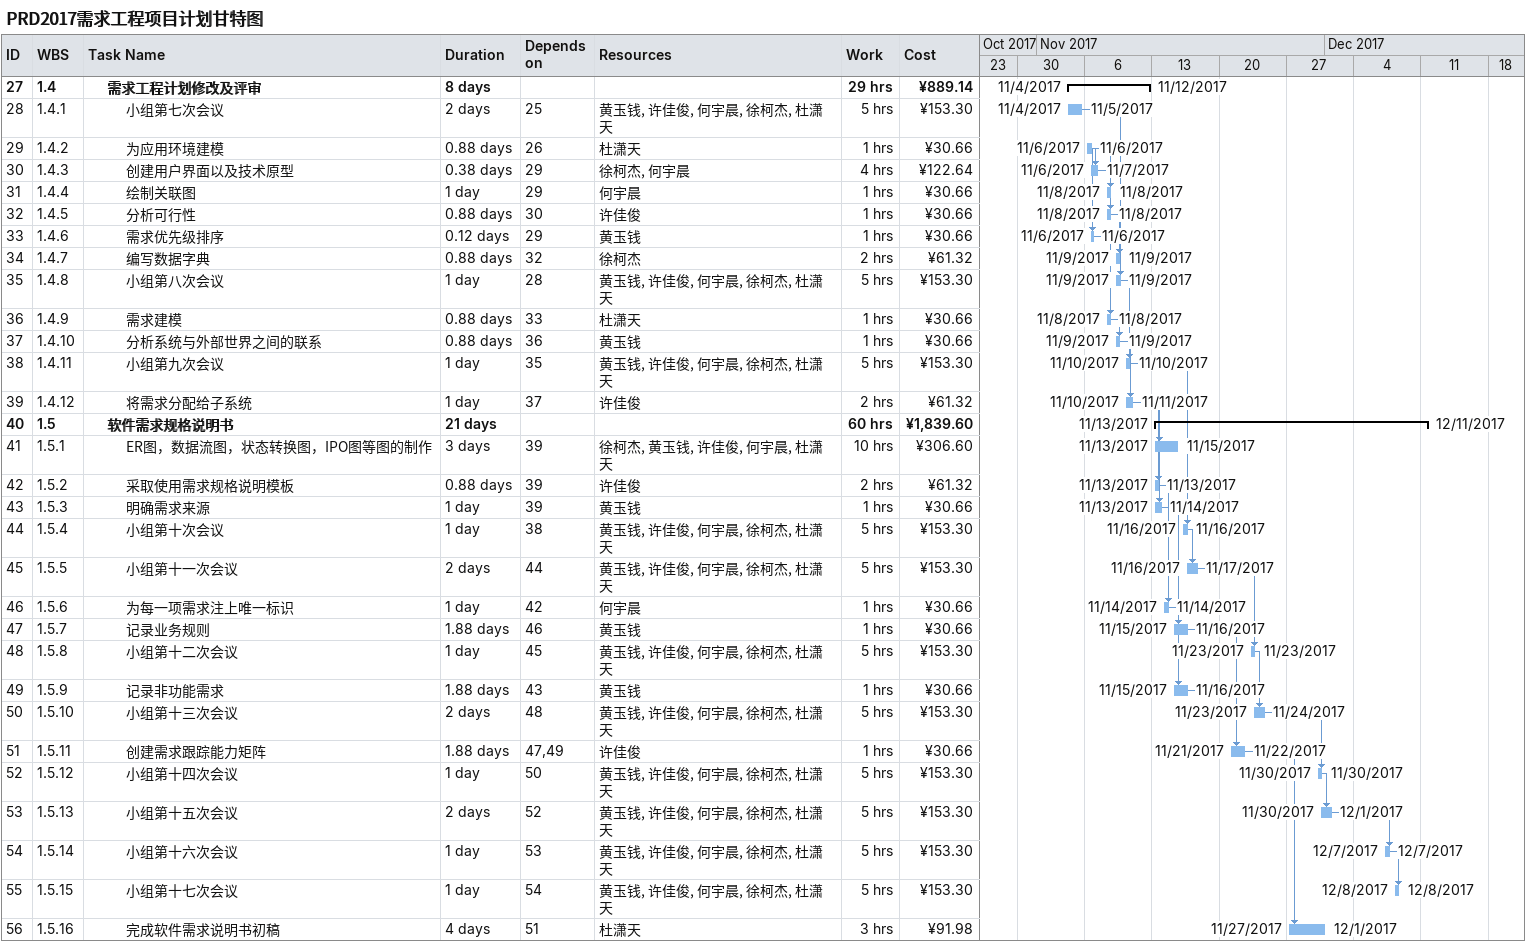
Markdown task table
PRD2017需求工程项目计划甘特图

| ID | WBS | Task | Duration | Start | Finish | Predecessors | Resources | Work (h) | Cost (¥) |
|---|---|---|---|---|---|---|---|---|---|
| 27 | 1.4 | **需求工程计划修改及评审** | 8d | 2017-11-04 | 2017-11-12 |  |  | 29 | 889.14 |
| 28 | 1.4.1 | 小组第七次会议 | 2d | 2017-11-04 | 2017-11-05 | 25 | 黄玉钱, 许佳俊, 何宇晨, 徐柯杰, 杜潇天 | 5 | 153.30 |
| 29 | 1.4.2 | 为应用环境建模 | 0.88d | 2017-11-06 | 2017-11-06 | 26 | 杜潇天 | 1 | 30.66 |
| 30 | 1.4.3 | 创建用户界面以及技术原型 | 0.38d | 2017-11-06 | 2017-11-07 | 29 | 徐柯杰, 何宇晨 | 4 | 122.64 |
| 31 | 1.4.4 | 绘制关联图 | 1d | 2017-11-08 | 2017-11-08 | 29 | 何宇晨 | 1 | 30.66 |
| 32 | 1.4.5 | 分析可行性 | 0.88d | 2017-11-08 | 2017-11-08 | 30 | 许佳俊 | 1 | 30.66 |
| 33 | 1.4.6 | 需求优先级排序 | 0.12d | 2017-11-06 | 2017-11-06 | 29 | 黄玉钱 | 1 | 30.66 |
| 34 | 1.4.7 | 编写数据字典 | 0.88d | 2017-11-09 | 2017-11-09 | 32 | 徐柯杰 | 2 | 61.32 |
| 35 | 1.4.8 | 小组第八次会议 | 1d | 2017-11-09 | 2017-11-09 | 28 | 黄玉钱, 许佳俊, 何宇晨, 徐柯杰, 杜潇天 | 5 | 153.30 |
| 36 | 1.4.9 | 需求建模 | 0.88d | 2017-11-08 | 2017-11-08 | 33 | 杜潇天 | 1 | 30.66 |
| 37 | 1.4.10 | 分析系统与外部世界之间的联系 | 0.88d | 2017-11-09 | 2017-11-09 | 36 | 黄玉钱 | 1 | 30.66 |
| 38 | 1.4.11 | 小组第九次会议 | 1d | 2017-11-10 | 2017-11-10 | 35 | 黄玉钱, 许佳俊, 何宇晨, 徐柯杰, 杜潇天 | 5 | 153.30 |
| 39 | 1.4.12 | 将需求分配给子系统 | 1d | 2017-11-10 | 2017-11-11 | 37 | 许佳俊 | 2 | 61.32 |
| 40 | 1.5 | **软件需求规格说明书** | 21d | 2017-11-13 | 2017-12-11 |  |  | 60 | 1839.60 |
| 41 | 1.5.1 | ER图，数据流图，状态转换图，IPO图等图的制作 | 3d | 2017-11-13 | 2017-11-15 | 39 | 徐柯杰, 黄玉钱, 许佳俊, 何宇晨, 杜潇天 | 10 | 306.60 |
| 42 | 1.5.2 | 采取使用需求规格说明模板 | 0.88d | 2017-11-13 | 2017-11-13 | 39 | 许佳俊 | 2 | 61.32 |
| 43 | 1.5.3 | 明确需求来源 | 1d | 2017-11-13 | 2017-11-14 | 39 | 黄玉钱 | 1 | 30.66 |
| 44 | 1.5.4 | 小组第十次会议 | 1d | 2017-11-16 | 2017-11-16 | 38 | 黄玉钱, 许佳俊, 何宇晨, 徐柯杰, 杜潇天 | 5 | 153.30 |
| 45 | 1.5.5 | 小组第十一次会议 | 2d | 2017-11-16 | 2017-11-17 | 44 | 黄玉钱, 许佳俊, 何宇晨, 徐柯杰, 杜潇天 | 5 | 153.30 |
| 46 | 1.5.6 | 为每一项需求注上唯一标识 | 1d | 2017-11-14 | 2017-11-14 | 42 | 何宇晨 | 1 | 30.66 |
| 47 | 1.5.7 | 记录业务规则 | 1.88d | 2017-11-15 | 2017-11-16 | 46 | 黄玉钱 | 1 | 30.66 |
| 48 | 1.5.8 | 小组第十二次会议 | 1d | 2017-11-23 | 2017-11-23 | 45 | 黄玉钱, 许佳俊, 何宇晨, 徐柯杰, 杜潇天 | 5 | 153.30 |
| 49 | 1.5.9 | 记录非功能需求 | 1.88d | 2017-11-15 | 2017-11-16 | 43 | 黄玉钱 | 1 | 30.66 |
| 50 | 1.5.10 | 小组第十三次会议 | 2d | 2017-11-23 | 2017-11-24 | 48 | 黄玉钱, 许佳俊, 何宇晨, 徐柯杰, 杜潇天 | 5 | 153.30 |
| 51 | 1.5.11 | 创建需求跟踪能力矩阵 | 1.88d | 2017-11-21 | 2017-11-22 | 47, 49 | 许佳俊 | 1 | 30.66 |
| 52 | 1.5.12 | 小组第十四次会议 | 1d | 2017-11-30 | 2017-11-30 | 50 | 黄玉钱, 许佳俊, 何宇晨, 徐柯杰, 杜潇天 | 5 | 153.30 |
| 53 | 1.5.13 | 小组第十五次会议 | 2d | 2017-11-30 | 2017-12-01 | 52 | 黄玉钱, 许佳俊, 何宇晨, 徐柯杰, 杜潇天 | 5 | 153.30 |
| 54 | 1.5.14 | 小组第十六次会议 | 1d | 2017-12-07 | 2017-12-07 | 53 | 黄玉钱, 许佳俊, 何宇晨, 徐柯杰, 杜潇天 | 5 | 153.30 |
| 55 | 1.5.15 | 小组第十七次会议 | 1d | 2017-12-08 | 2017-12-08 | 54 | 黄玉钱, 许佳俊, 何宇晨, 徐柯杰, 杜潇天 | 5 | 153.30 |
| 56 | 1.5.16 | 完成软件需求说明书初稿 | 4d | 2017-11-27 | 2017-12-01 | 51 | 杜潇天 | 3 | 91.98 |
